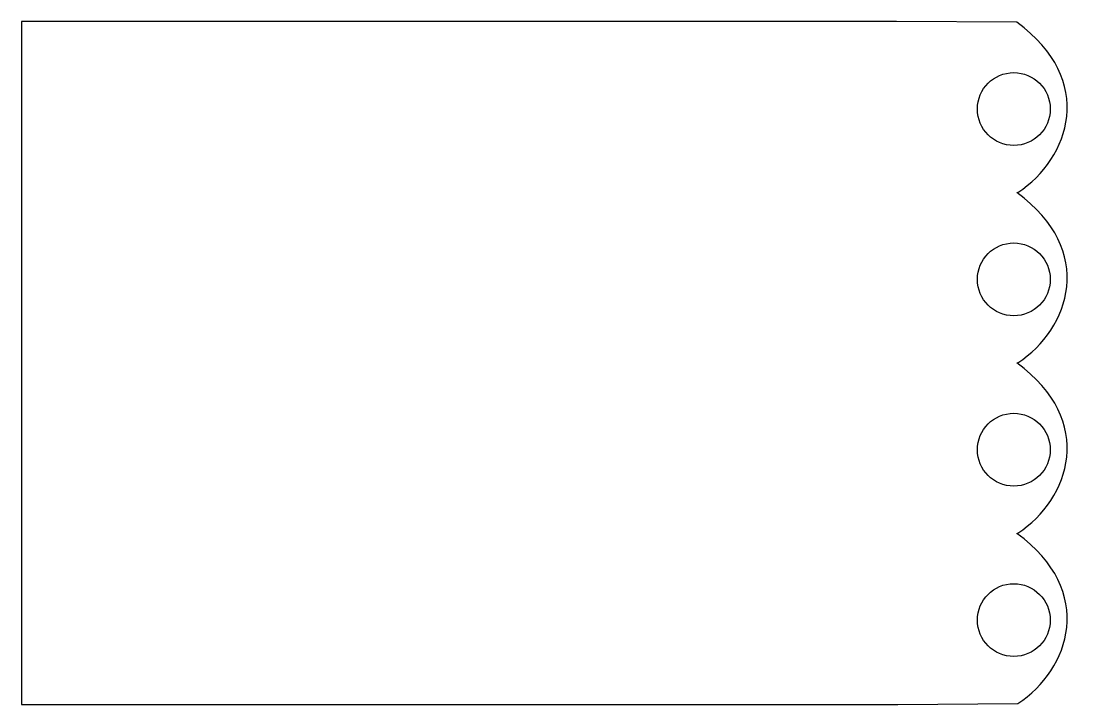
# Model space of a CAD drawing. Header units: centimetres. Extents: x -10.2 to 10.8, y -6.7 to 6.7.
import ezdxf

# ---------------------------------------------------------------- set-up
doc = ezdxf.new("R2010")
doc.units = ezdxf.units.CM
doc.header["$MEASUREMENT"] = 0
doc.layers.add('Camada 1', color=7, linetype='Continuous')

msp = doc.modelspace()

# ---------------------------------------------------------------- linework, layer by layer
at = {"layer": 'Camada 1'}
for points, knots in [([(-2.79515, -6.66751), (-2.79515, -6.66751), (-10.20658, -6.66751), (-10.20658, -6.66751), (-10.20658, -6.66751), (-10.20658, -6.66751), (-10.20658, 6.66751), (-10.20658, 6.66751), (-10.20658, 6.66751), (-10.20658, 6.66751), (-2.67492, 6.66751), (-2.67492, 6.66751), (-2.67492, 6.66751), (-2.67492, 6.66751), (-2.31424, 6.66751), (-2.31424, 6.66751), (-2.31424, 6.66751), (-2.31424, 6.66751), (6.87518, 6.66751), (6.87518, 6.66751), (6.87518, 6.66751), (6.87518, 6.66751), (9.22391, 6.65227), (9.22391, 6.65227), (9.22391, 6.65227), (10.77887, 5.52001), (10.25885, 3.99535), (9.24407, 3.32892), (9.24407, 3.32892), (9.24407, 3.32892), (9.22391, 3.32617), (9.22391, 3.32617), (9.22391, 3.32617), (10.77887, 2.19389), (10.25885, 0.66922), (9.24407, 0.00284), (9.24407, 0.00284), (9.24407, 0.00284), (9.22389, 0.00001), (9.22389, 0.00001), (9.22389, 0.00001), (10.77885, -1.13222), (10.25883, -2.65694), (9.24405, -3.32332), (9.24405, -3.32332), (9.24405, -3.32332), (9.22389, -3.32607), (9.22389, -3.32607), (9.22389, -3.32607), (10.77885, -4.4583), (10.25883, -5.98302), (9.24405, -6.64942), (9.24405, -6.64942), (9.24405, -6.64942), (6.89881, -6.66749), (6.89881, -6.66749), (6.89881, -6.66749), (6.89881, -6.66749), (-2.37436, -6.66749), (-2.37436, -6.66749), (-2.37436, -6.66749), (-2.37436, -6.66749), (-2.79515, -6.66751), (-2.79515, -6.66751)], [0, 0, 0, 0, 0.05882353, 0.05882353, 0.05882353, 0.05882353, 0.11764706, 0.11764706, 0.11764706, 0.11764706, 0.17647059, 0.17647059, 0.17647059, 0.17647059, 0.23529412, 0.23529412, 0.23529412, 0.23529412, 0.29411765, 0.29411765, 0.29411765, 0.29411765, 0.35294118, 0.35294118, 0.35294118, 0.35294118, 0.41176471, 0.41176471, 0.41176471, 0.41176471, 0.47058824, 0.47058824, 0.47058824, 0.47058824, 0.52941176, 0.52941176, 0.52941176, 0.52941176, 0.58823529, 0.58823529, 0.58823529, 0.58823529, 0.64705882, 0.64705882, 0.64705882, 0.64705882, 0.70588235, 0.70588235, 0.70588235, 0.70588235, 0.76470588, 0.76470588, 0.76470588, 0.76470588, 0.82352941, 0.82352941, 0.82352941, 0.82352941, 0.88235294, 0.88235294, 0.88235294, 0.88235294, 1, 1, 1, 1]), ([(9.8754, 4.95889), (9.8754, 5.35137), (9.55719, 5.66961), (9.1647, 5.66961), (9.1647, 5.66961), (8.77219, 5.66961), (8.45398, 5.35137), (8.45398, 4.95889), (8.45398, 4.95889), (8.45398, 4.56635), (8.77219, 4.24817), (9.1647, 4.24817), (9.1647, 4.24817), (9.55721, 4.24817), (9.8754, 4.56635), (9.8754, 4.95889)], [0, 0, 0, 0, 0.2, 0.2, 0.2, 0.2, 0.4, 0.4, 0.4, 0.4, 0.6, 0.6, 0.6, 0.6, 1, 1, 1, 1]), ([(9.8754, 1.63276), (9.8754, 2.02524), (9.55719, 2.34346), (9.1647, 2.34346), (9.1647, 2.34346), (8.77219, 2.34346), (8.45398, 2.02525), (8.45398, 1.63276), (8.45398, 1.63276), (8.45398, 1.24022), (8.77219, 0.92204), (9.1647, 0.92204), (9.1647, 0.92204), (9.55721, 0.92204), (9.8754, 1.24022), (9.8754, 1.63276)], [0, 0, 0, 0, 0.2, 0.2, 0.2, 0.2, 0.4, 0.4, 0.4, 0.4, 0.6, 0.6, 0.6, 0.6, 1, 1, 1, 1]), ([(9.8754, -1.69337), (9.8754, -1.30086), (9.55719, -0.98267), (9.1647, -0.98267), (9.1647, -0.98267), (8.77219, -0.98267), (8.45398, -1.30086), (8.45398, -1.69337), (8.45398, -1.69337), (8.45398, -2.08591), (8.77219, -2.40407), (9.1647, -2.40407), (9.1647, -2.40407), (9.55721, -2.40407), (9.8754, -2.08591), (9.8754, -1.69337)], [0, 0, 0, 0, 0.2, 0.2, 0.2, 0.2, 0.4, 0.4, 0.4, 0.4, 0.6, 0.6, 0.6, 0.6, 1, 1, 1, 1]), ([(9.8754, -5.01953), (9.8754, -4.62697), (9.55719, -4.30881), (9.1647, -4.30881), (9.1647, -4.30881), (8.77219, -4.30881), (8.45398, -4.62697), (8.45398, -5.01953), (8.45398, -5.01953), (8.45398, -5.41201), (8.77219, -5.7302), (9.1647, -5.7302), (9.1647, -5.7302), (9.55721, -5.7302), (9.8754, -5.41201), (9.8754, -5.01953)], [0, 0, 0, 0, 0.2, 0.2, 0.2, 0.2, 0.4, 0.4, 0.4, 0.4, 0.6, 0.6, 0.6, 0.6, 1, 1, 1, 1])]:
    msp.add_open_spline(points, degree=3, knots=knots, dxfattribs=at)

doc.saveas('drawing.dxf')
